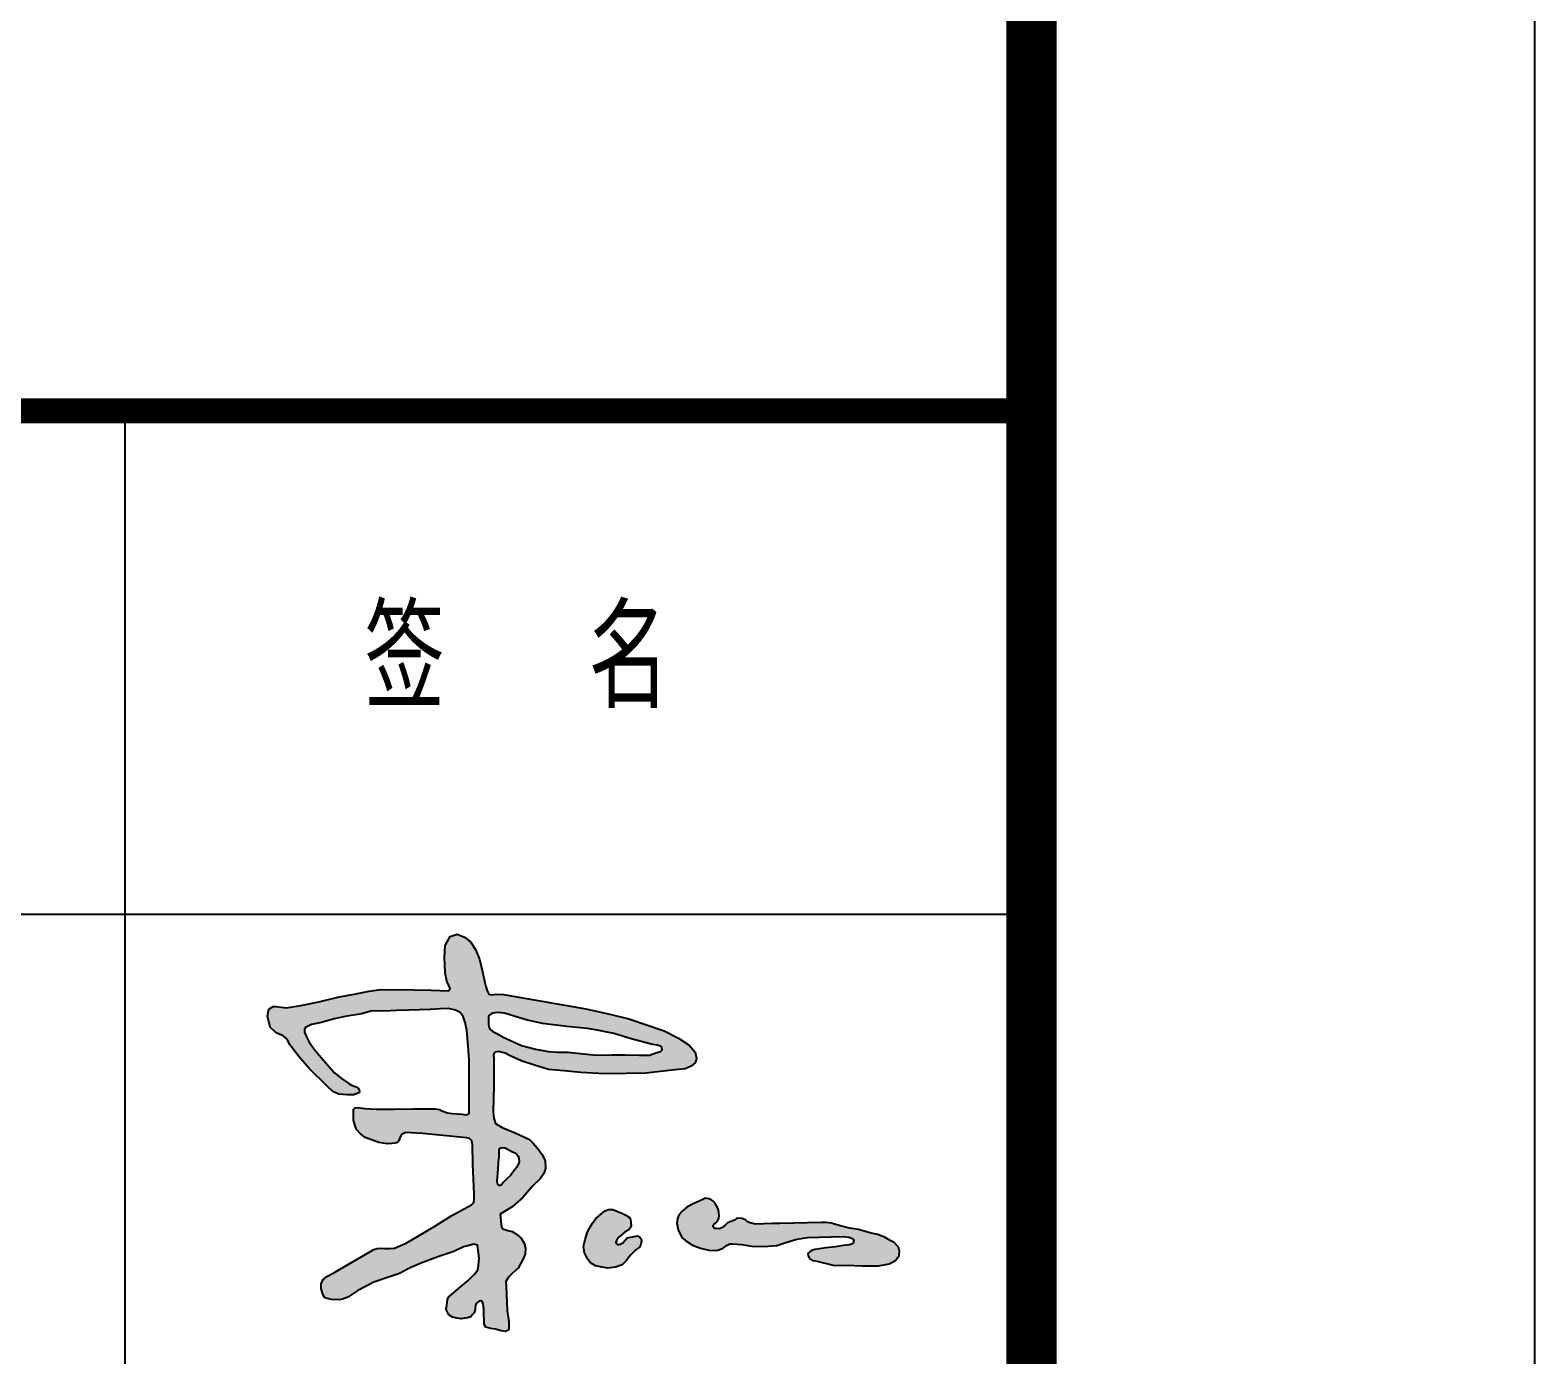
# Model space of a CAD drawing. Extents: x -409572 to -157272, y 600795 to 878326.
# Drawn here: x -161755 to -157272, y 730642 to 734590 of the extents above; entities that cross this region are included whole.
import ezdxf

# ---------------------------------------------------------------- set-up
doc = ezdxf.new("R2010")
doc.units = 0
doc.header["$LTSCALE"] = 1000
doc.header["$MEASUREMENT"] = 0
doc.layers.get('0').update_dxf_attribs({"linetype": 'CONTINUOUS'})
doc.layers.add('PUB_TEXT', color=7, linetype='CONTINUOUS')
doc.layers.add('PUB_TITLE', color=4, linetype='CONTINUOUS')
doc.styles.add('TQ', font='txt.shx', dxfattribs={"width": 0.8, "bigfont": 'hztxt.shx'})

msp = doc.modelspace()

# ---------------------------------------------------------------- hatches: boundary and pattern name
h = msp.add_hatch(color=7)
h.paths.add_polyline_path([(-160373.2, 731526.7), (-160374.8, 731535.6), (-160373.4, 731540.8), (-160369.1, 731544.6), (-160359.5, 731546.8), (-160339.2, 731541.3), (-160323.3, 731532.7), (-160289, 731517.1), (-160252.4, 731505.4), (-160210.3, 731493), (-160164.3, 731489.1), (-160114.4, 731483.6), (-160043.4, 731479.7), (-159979.5, 731480.5), (-159921, 731481.3), (-159843, 731491.1), (-159803, 731494.8), (-159785.1, 731502.2), (-159772.7, 731513.9), (-159769.7, 731526.9), (-159773.4, 731544.1), (-159791.2, 731565), (-159823.2, 731586.5), (-159866.2, 731607.6), (-159918.8, 731626), (-159971.4, 731643.5), (-160024, 731656.6), (-160099.6, 731673.2), (-160207.6, 731692.7), (-160345, 731716.3), (-160366.2, 731717.2), (-160380.6, 731715), (-160388.8, 731717.6), (-160393.1, 731726.8), (-160397.4, 731739.7), (-160400.5, 731752), (-160407.2, 731784.1), (-160415.9, 731821), (-160427.6, 731850), (-160443, 731873.4), (-160460.9, 731886.9), (-160483.1, 731895.5), (-160503.4, 731888.8), (-160518.2, 731862.3), (-160520.1, 731827.2), (-160518.1, 731781.2), (-160513.3, 731755.9), (-160504, 731734.5), (-160509, 731727.5), (-160560.3, 731728.9), (-160611.6, 731729.6), (-160710.3, 731730.9), (-160745, 731726), (-160790, 731717), (-160837.9, 731708.7), (-160894.7, 731694.8), (-160948.8, 731683.8), (-160991.8, 731676.1), (-161021.6, 731680.3), (-161030.6, 731680.3), (-161043.8, 731672.7), (-161048, 731651.9), (-161039.6, 731619.1), (-161021.5, 731601.8), (-161000.7, 731592.8), (-160990.3, 731584.5), (-160979.9, 731565.1), (-160954.3, 731531.1), (-160923.1, 731495.8), (-160870.8, 731443.9), (-160852.7, 731427.5), (-160835.1, 731419.2), (-160809.9, 731417.1), (-160790.2, 731417.1), (-160773.2, 731424.2), (-160773.5, 731426.5), (-160773.8, 731428.1), (-160775, 731432.3), (-160777.8, 731437.1), (-160783.9, 731441.2), (-160797, 731446), (-160808.3, 731452.8), (-160827.7, 731465.7), (-160847.8, 731483), (-160868.6, 731506.5), (-160893.5, 731535.6), (-160908.8, 731552.9), (-160923.9, 731574.6), (-160933.5, 731593.8), (-160937.8, 731604.2), (-160937.8, 731612.7), (-160934.4, 731617.8), (-160916.5, 731627.1), (-160886.9, 731632.6), (-160849.4, 731643.5), (-160816.7, 731650.5), (-160767.6, 731659), (-160735.6, 731667.6), (-160701.1, 731666), (-160663.7, 731668.3), (-160627.1, 731669.1), (-160563.2, 731671.5), (-160532, 731673), (-160508.6, 731674.6), (-160487.6, 731669.9), (-160473.5, 731662.9), (-160465, 731650.4), (-160458.7, 731632.5), (-160454, 731609.2), (-160450.2, 731562.4), (-160447, 731520.4), (-160446.6, 731386.5), (-160447.1, 731361.8), (-160452.7, 731357.5), (-160468.8, 731359.6), (-160496.1, 731361.4), (-160511.7, 731363.5), (-160528.6, 731369.6), (-160535.5, 731373.9), (-160547.8, 731375.5), (-160613.3, 731375.5), (-160671, 731374.6), (-160723.9, 731374.2), (-160757.7, 731376.8), (-160778.5, 731379), (-160786.7, 731378.1), (-160791.1, 731373.8), (-160791.5, 731358.6), (-160791.1, 731341.3), (-160786.7, 731324.8), (-160782.8, 731314), (-160770.3, 731301), (-160756.8, 731290.2), (-160738.2, 731283.2), (-160716.5, 731275.4), (-160690.5, 731271.6), (-160677.7, 731272.6), (-160666.9, 731273.5), (-160660.8, 731275), (-160656.2, 731280.1), (-160653.1, 731288.7), (-160651, 731294.7), (-160648.1, 731299.1), (-160637.1, 731304.8), (-160585.1, 731302.1), (-160464.8, 731289.7), (-160453.9, 731288.9), (-160445.8, 731286.7), (-160438.7, 731280.5), (-160436.8, 731268), (-160436, 731211.1), (-160431.8, 731121.1), (-160432.1, 731107.7), (-160433.3, 731096.1), (-160439.6, 731089.5), (-160461.8, 731077.2), (-160498.1, 731057.5), (-160551.8, 731024.2), (-160634.7, 730975.4), (-160653.3, 730966.9), (-160668.9, 730960.2), (-160683.4, 730959.7), (-160699.3, 730959.2), (-160712.4, 730960.4), (-160721.1, 730959.5), (-160731.3, 730956.4), (-160844.7, 730890), (-160868.6, 730876.9), (-160881.4, 730867.3), (-160887.5, 730853.8), (-160887.5, 730838.7), (-160881.4, 730820.6), (-160876.7, 730811.8), (-160857.5, 730807.2), (-160834.3, 730806.4), (-160824.7, 730807.9), (-160808.8, 730814.7), (-160779.1, 730834.1), (-160730.6, 730859.2), (-160689.9, 730872.8), (-160654.7, 730885.1), (-160624.5, 730900.5), (-160592.5, 730914.6), (-160539.9, 730934.3), (-160493.1, 730950.3), (-160464.1, 730963.8), (-160450.5, 730966.9), (-160432.7, 730971.9), (-160422.2, 730968.8), (-160420.3, 730953.4), (-160417.3, 730930), (-160419.1, 730909), (-160421, 730895.5), (-160430.8, 730882.5), (-160449.9, 730863.5), (-160479.5, 730839.4), (-160508.1, 730814.2), (-160511.9, 730807.3), (-160513.2, 730790.5), (-160515.3, 730777.2), (-160507.4, 730762.1), (-160496.1, 730754.6), (-160482.4, 730751.8), (-160470.7, 730750.1), (-160460.4, 730751.5), (-160451.5, 730752.5), (-160442.2, 730755.9), (-160436.7, 730762.4), (-160432.3, 730767.2), (-160428.8, 730777.2), (-160428.8, 730783), (-160427.8, 730789.5), (-160425.8, 730795.3), (-160419.9, 730800.5), (-160417.2, 730802.2), (-160412.4, 730803.6), (-160406.9, 730800.8), (-160405.2, 730793.6), (-160403.1, 730779.9), (-160402.9, 730764), (-160402.4, 730742.1), (-160402.4, 730732.4), (-160397, 730724.6), (-160383.4, 730720.7), (-160368.3, 730718.7), (-160351.7, 730713.9), (-160338.5, 730712.4), (-160328.5, 730717), (-160328.5, 730740.7), (-160333.4, 730774.1), (-160336.8, 730847.2), (-160337.4, 730860.9), (-160329.7, 730873.5), (-160317.6, 730886), (-160301.2, 730900.3), (-160286.9, 730926.7), (-160279.8, 730942), (-160278.7, 730960.7), (-160283.1, 730975.4), (-160292.4, 730989.7), (-160305.8, 731002), (-160318.4, 731010.2), (-160331.4, 731012.8), (-160346.6, 731017.6), (-160350.9, 731023.7), (-160352.7, 731038.8), (-160354, 731052.3), (-160354.6, 731061.3), (-160318.6, 731083.2), (-160287.1, 731111.2), (-160257, 731146.1), (-160235.1, 731166.9), (-160224.1, 731182.8), (-160219.2, 731197.6), (-160220.2, 731221.4), (-160230.1, 731240.5), (-160243.8, 731258.6), (-160257, 731273.9), (-160266.8, 731284.4), (-160309.7, 731303.6), (-160349.1, 731320.2), (-160368.3, 731331.3), (-160373.5, 731347.9), (-160375.3, 731368), (-160373.2, 731444.5)])
h.paths.add_polyline_path([(-160347.6, 731590.4), (-160364.7, 731600), (-160376.4, 731605.8), (-160384.6, 731611.7), (-160388.7, 731618.9), (-160389.4, 731629.1), (-160389.8, 731649.7), (-160387.6, 731652.4), (-160385.7, 731655.5), (-160381.8, 731658.6), (-160375.8, 731660.6), (-160370, 731661.8), (-160359.9, 731662.3), (-160351.9, 731662), (-160342.2, 731660.6), (-160331.8, 731657.2), (-160306.8, 731649.6), (-160272.8, 731639.9), (-160228.5, 731630.2), (-160156.1, 731621), (-160095.3, 731614.8), (-160065.7, 731610.1), (-160015.8, 731600), (-159964.3, 731583.7), (-159900.7, 731567.4), (-159885.4, 731564.7), (-159877.5, 731562.2), (-159873.5, 731559.8), (-159872.6, 731555.8), (-159872.3, 731552.5), (-159876.9, 731546.7), (-159888.1, 731543.4), (-159909.6, 731535.4), (-159939.3, 731535), (-159981.4, 731535.9), (-160021.7, 731535.9), (-160067.3, 731535), (-160154.2, 731544.7), (-160184.9, 731544.7), (-160211.2, 731546.4), (-160249.8, 731553.4), (-160291, 731563.9)], flags=16)
h.paths.add_polyline_path([(-160351.8, 731259.5), (-160347, 731260.3), (-160340, 731259.5), (-160319.5, 731248), (-160311.3, 731244.6), (-160305.8, 731240.2), (-160301.4, 731234.7), (-160299.3, 731227.8), (-160298.3, 731217.2), (-160300.7, 731209.7), (-160305.1, 731201.8), (-160313, 731191.5), (-160324, 731177.1), (-160334.6, 731166.5), (-160344.2, 731156.9), (-160350.1, 731149.7), (-160354.1, 731147.3), (-160358.7, 731147.5), (-160360.9, 731148.8), (-160363, 731152.7), (-160363.1, 731160.9), (-160360.9, 731195.4), (-160360, 731215.8), (-160359, 731225), (-160358, 731231.5), (-160358, 731245.2), (-160357.2, 731254.8), (-160355.5, 731258.2)], flags=16)
h = msp.add_hatch(color=7)
h.paths.add_polyline_path([(-159950.7, 730955), (-159939.9, 730963.1), (-159936, 730971.5), (-159933.7, 730981.9), (-159934.5, 730988.5), (-159939.1, 730993.9), (-159945.3, 730996.6), (-159955.7, 730995.4), (-159966.5, 730992.7), (-159976.1, 730991.2), (-159982.7, 730984.3), (-159988.9, 730976.2), (-159997, 730971.9), (-160003.9, 730970.4), (-160008.5, 730972.7), (-160010.1, 730978.5), (-160007, 730985.4), (-160001.2, 730993.1), (-159981.9, 731009.1), (-159971.5, 731014.8), (-159964.8, 731024.7), (-159965.1, 731037.5), (-159966.6, 731045.7), (-159969.4, 731051.2), (-159980, 731058.8), (-159992.6, 731064.9), (-160006.9, 731071), (-160018.8, 731075.9), (-160032.5, 731075.9), (-160041.4, 731071.8), (-160049.4, 731065.6), (-160057.5, 731058.3), (-160069.1, 731048.6), (-160079.9, 731034.8), (-160094.1, 731009.4), (-160101.5, 730986.5), (-160106.1, 730966.4), (-160103.8, 730946.8), (-160094.5, 730928.3), (-160085.3, 730916.8), (-160071, 730907.5), (-160050.9, 730903.3), (-160033.6, 730901), (-160010.8, 730903.7), (-159991.6, 730910.2), (-159978.8, 730922.5), (-159966.1, 730939.9)])
h.paths.add_polyline_path([(-159229.3, 731001.4), (-159249.1, 731005.2), (-159267.2, 731009.6), (-159287.5, 731016.1), (-159313.8, 731020), (-159344.5, 731027.6), (-159368.6, 731034.8), (-159383.4, 731036.9), (-159397.6, 731036.9), (-159521.2, 731034), (-159543.2, 731034), (-159567.8, 731032.5), (-159594.1, 731032.1), (-159609.9, 731035.6), (-159617.6, 731038.7), (-159624.1, 731044.4), (-159634.2, 731049.1), (-159649.3, 731049.4), (-159656.2, 731044), (-159666.2, 731039.8), (-159677, 731035.6), (-159685.5, 731028.2), (-159694.2, 731020.6), (-159702.6, 731017.9), (-159708.9, 731018.7), (-159716.4, 731018.5), (-159720.2, 731023.4), (-159720.5, 731028.8), (-159717.5, 731033), (-159712.2, 731036.2), (-159708.3, 731039.7), (-159702.9, 731048.8), (-159702.2, 731058), (-159702.7, 731064.7), (-159703.9, 731074.8), (-159707, 731081.6), (-159711.9, 731089.3), (-159715.2, 731095.8), (-159721.3, 731101.8), (-159726.8, 731105.4), (-159733.1, 731107.6), (-159741.8, 731109), (-159745.3, 731107.8), (-159748.8, 731106.1), (-159752.9, 731104.7), (-159779.2, 731092.6), (-159798.9, 731082.8), (-159813.2, 731069.6), (-159821.4, 731060.3), (-159826.3, 731048.8), (-159828.5, 731035.1), (-159824.7, 731014.9), (-159813.7, 730992.4), (-159801.7, 730982.5), (-159781.4, 730969.4), (-159757.3, 730960.6), (-159728.8, 730953), (-159705.7, 730954.1), (-159690.4, 730960.1), (-159680, 730967.8), (-159670.1, 730972.7), (-159661.3, 730972.7), (-159634.5, 730971.6), (-159605.2, 730966.1), (-159568.9, 730965.4), (-159530.8, 730968.2), (-159500.1, 730977.7), (-159471.2, 730987.3), (-159438.7, 730991.7), (-159404.6, 730993.4), (-159369.5, 730994.3), (-159332.7, 730994.9), (-159315.8, 730992.8), (-159304.9, 730989.3), (-159300.6, 730985), (-159302.7, 730974.6), (-159313.7, 730970.1), (-159331.4, 730967.9), (-159355.2, 730964.6), (-159383.5, 730961.2), (-159416.8, 730956), (-159425.7, 730952.9), (-159431.3, 730949.9), (-159437.9, 730944.2), (-159437.4, 730938.1), (-159435.3, 730933.5), (-159430.5, 730928), (-159424.4, 730924), (-159415.4, 730923), (-159363, 730910.1), (-159352.1, 730908.8), (-159323.1, 730909.4), (-159276.5, 730907.7), (-159227.2, 730907.7), (-159195.9, 730913.2), (-159177.3, 730923.6), (-159166.3, 730938.4), (-159165.2, 730951.5), (-159168, 730963), (-159181.1, 730976.7), (-159192.6, 730983.3), (-159208, 730992)])

# ---------------------------------------------------------------- linework, layer by layer
for points in [[(-160773.2, 731424.2), (-160790.2, 731417.1), (-160809.9, 731417.1), (-160835.1, 731419.2), (-160852.7, 731427.5), (-160870.8, 731443.9), (-160923.1, 731495.8), (-160954.3, 731531.1), (-160979.9, 731565.1), (-160990.3, 731584.5), (-161000.7, 731592.8), (-161021.5, 731601.8), (-161039.6, 731619.1), (-161048, 731651.9), (-161043.8, 731672.7), (-161030.6, 731680.3), (-161021.6, 731680.3), (-160991.8, 731676.1), (-160948.8, 731683.8), (-160894.7, 731694.8), (-160837.9, 731708.7), (-160790, 731717), (-160745, 731726), (-160710.3, 731730.9), (-160611.6, 731729.6), (-160560.3, 731728.9), (-160509, 731727.5), (-160504, 731734.5), (-160513.3, 731755.9), (-160518.1, 731781.2), (-160520.1, 731827.2), (-160518.2, 731862.3), (-160503.4, 731888.8), (-160483.1, 731895.5), (-160460.9, 731886.9), (-160443, 731873.4), (-160427.6, 731850), (-160415.9, 731821), (-160407.2, 731784.1), (-160400.5, 731752), (-160397.4, 731739.7), (-160393.1, 731726.8), (-160388.8, 731717.6), (-160380.6, 731715), (-160366.2, 731717.2), (-160345, 731716.3), (-160207.6, 731692.7), (-160099.6, 731673.2), (-160024, 731656.6), (-159971.4, 731643.5), (-159918.8, 731626), (-159866.2, 731607.6), (-159823.2, 731586.5), (-159791.2, 731565), (-159773.4, 731544.1), (-159769.7, 731526.9), (-159772.7, 731513.9), (-159785.1, 731502.2), (-159803, 731494.8), (-159843, 731491.1), (-159921, 731481.3), (-159979.5, 731480.5), (-160043.4, 731479.7), (-160114.4, 731483.6), (-160164.3, 731489.1), (-160210.3, 731493), (-160252.4, 731505.4), (-160289, 731517.1), (-160323.3, 731532.7), (-160339.2, 731541.3), (-160359.5, 731546.8), (-160369.1, 731544.6), (-160373.4, 731540.8), (-160374.8, 731535.6), (-160373.2, 731526.7), (-160373.2, 731444.5), (-160375.3, 731368), (-160373.5, 731347.9), (-160368.3, 731331.3), (-160349.1, 731320.2), (-160309.7, 731303.6), (-160266.8, 731284.4), (-160257, 731273.9), (-160243.8, 731258.6), (-160230.1, 731240.5), (-160220.2, 731221.4), (-160219.2, 731197.6), (-160224.1, 731182.8), (-160235.1, 731166.9), (-160257, 731146.1), (-160287.1, 731111.2), (-160318.6, 731083.2), (-160354.6, 731061.3), (-160354, 731052.3), (-160352.7, 731038.8), (-160350.9, 731023.7), (-160346.6, 731017.6), (-160331.4, 731012.8), (-160318.4, 731010.2), (-160305.8, 731002), (-160292.4, 730989.7), (-160283.1, 730975.4), (-160278.7, 730960.7), (-160279.8, 730942), (-160286.9, 730926.7), (-160301.2, 730900.3), (-160317.6, 730886), (-160329.7, 730873.5), (-160337.4, 730860.9), (-160336.8, 730847.2), (-160333.4, 730774.1), (-160328.5, 730740.7), (-160328.5, 730717), (-160338.5, 730712.4), (-160351.7, 730713.9), (-160368.3, 730718.7), (-160383.4, 730720.7), (-160397, 730724.6), (-160402.4, 730732.4), (-160402.4, 730742.1), (-160402.9, 730764), (-160403.1, 730779.9), (-160405.2, 730793.6), (-160406.9, 730800.8), (-160412.4, 730803.6), (-160417.2, 730802.2), (-160419.9, 730800.5), (-160425.8, 730795.3), (-160427.8, 730789.5), (-160428.8, 730783), (-160428.8, 730777.2), (-160432.3, 730767.2), (-160436.7, 730762.4), (-160442.2, 730755.9), (-160451.5, 730752.5), (-160460.4, 730751.5), (-160470.7, 730750.1), (-160482.4, 730751.8), (-160496.1, 730754.6), (-160507.4, 730762.1), (-160515.3, 730777.2), (-160513.2, 730790.5), (-160511.9, 730807.3), (-160508.1, 730814.2), (-160479.5, 730839.4), (-160449.9, 730863.5), (-160430.8, 730882.5), (-160421, 730895.5), (-160419.1, 730909), (-160417.3, 730930), (-160420.3, 730953.4), (-160422.2, 730968.8), (-160432.7, 730971.9), (-160450.5, 730966.9), (-160464.1, 730963.8), (-160493.1, 730950.3), (-160539.9, 730934.3), (-160592.5, 730914.6), (-160624.5, 730900.5), (-160654.7, 730885.1), (-160689.9, 730872.8), (-160730.6, 730859.2), (-160779.1, 730834.1), (-160808.8, 730814.7), (-160824.7, 730807.9), (-160834.3, 730806.4), (-160857.5, 730807.2), (-160876.7, 730811.8), (-160881.4, 730820.6), (-160887.5, 730838.7), (-160887.5, 730853.8), (-160881.4, 730867.3), (-160868.6, 730876.9), (-160844.7, 730890), (-160731.3, 730956.4), (-160721.1, 730959.5), (-160712.4, 730960.4), (-160699.3, 730959.2), (-160683.4, 730959.7), (-160668.9, 730960.2), (-160653.3, 730966.9), (-160634.7, 730975.4), (-160551.8, 731024.2), (-160498.1, 731057.5), (-160461.8, 731077.2), (-160439.6, 731089.5), (-160433.3, 731096.1), (-160432.1, 731107.7), (-160431.8, 731121.1), (-160436, 731211.1), (-160436.8, 731268), (-160438.7, 731280.5), (-160445.8, 731286.7), (-160453.9, 731288.9), (-160464.8, 731289.7), (-160585.1, 731302.1), (-160637.1, 731304.8), (-160648.1, 731299.1), (-160651, 731294.7), (-160653.1, 731288.7), (-160656.2, 731280.1), (-160660.8, 731275), (-160666.9, 731273.5), (-160677.7, 731272.6), (-160690.5, 731271.6), (-160716.5, 731275.4), (-160738.2, 731283.2), (-160756.8, 731290.2), (-160770.3, 731301), (-160782.8, 731314), (-160786.7, 731324.8), (-160791.1, 731341.3), (-160791.5, 731358.6), (-160791.1, 731373.8), (-160786.7, 731378.1), (-160778.5, 731379), (-160757.7, 731376.8), (-160723.9, 731374.2), (-160671, 731374.6), (-160613.3, 731375.5), (-160547.8, 731375.5), (-160535.5, 731373.9), (-160528.6, 731369.6), (-160511.7, 731363.5), (-160496.1, 731361.4), (-160468.8, 731359.6), (-160452.7, 731357.5), (-160447.1, 731361.8), (-160446.6, 731386.5), (-160447, 731520.4), (-160450.2, 731562.4), (-160454, 731609.2), (-160458.7, 731632.5), (-160465, 731650.4), (-160473.5, 731662.9), (-160487.6, 731669.9), (-160508.6, 731674.6), (-160532, 731673), (-160563.2, 731671.5), (-160627.1, 731669.1), (-160663.7, 731668.3), (-160701.1, 731666), (-160735.6, 731667.6), (-160767.6, 731659), (-160816.7, 731650.5), (-160849.4, 731643.5), (-160886.9, 731632.6), (-160916.5, 731627.1), (-160934.4, 731617.8), (-160937.8, 731612.7), (-160937.8, 731604.2), (-160933.5, 731593.8), (-160923.9, 731574.6), (-160908.8, 731552.9), (-160893.5, 731535.6), (-160868.6, 731506.5), (-160847.8, 731483), (-160827.7, 731465.7), (-160808.3, 731452.8), (-160797, 731446), (-160783.9, 731441.2), (-160777.8, 731437.1), (-160775, 731432.3), (-160773.8, 731428.1), (-160773.5, 731426.5)], [(-160389.8, 731649.7), (-160389.4, 731629.1), (-160388.7, 731618.9), (-160384.6, 731611.7), (-160376.4, 731605.8), (-160364.7, 731600), (-160347.6, 731590.4), (-160291, 731563.9), (-160249.8, 731553.4), (-160211.2, 731546.4), (-160184.9, 731544.7), (-160154.2, 731544.7), (-160067.3, 731535), (-160021.7, 731535.9), (-159981.4, 731535.9), (-159939.3, 731535), (-159909.6, 731535.4), (-159888.1, 731543.4), (-159876.9, 731546.7), (-159872.3, 731552.5), (-159872.6, 731555.8), (-159873.5, 731559.8), (-159877.5, 731562.2), (-159885.4, 731564.7), (-159900.7, 731567.4), (-159964.3, 731583.7), (-160015.8, 731600), (-160065.7, 731610.1), (-160095.3, 731614.8), (-160156.1, 731621), (-160228.5, 731630.2), (-160272.8, 731639.9), (-160306.8, 731649.6), (-160331.8, 731657.2), (-160342.2, 731660.6), (-160351.9, 731662), (-160359.9, 731662.3), (-160370, 731661.8), (-160375.8, 731660.6), (-160381.8, 731658.6), (-160385.7, 731655.5), (-160387.6, 731652.4)], [(-160358, 731231.5), (-160358, 731245.2), (-160357.2, 731254.8), (-160355.5, 731258.2), (-160351.8, 731259.5), (-160347, 731260.3), (-160340, 731259.5), (-160319.5, 731248), (-160311.3, 731244.6), (-160305.8, 731240.2), (-160301.4, 731234.7), (-160299.3, 731227.8), (-160298.3, 731217.2), (-160300.7, 731209.7), (-160305.1, 731201.8), (-160313, 731191.5), (-160324, 731177.1), (-160334.6, 731166.5), (-160344.2, 731156.9), (-160350.1, 731149.7), (-160354.1, 731147.3), (-160358.7, 731147.5), (-160360.9, 731148.8), (-160363, 731152.7), (-160363.1, 731160.9), (-160360.9, 731195.4), (-160360, 731215.8), (-160359, 731225)], [(-159752.9, 731104.7), (-159779.2, 731092.6), (-159798.9, 731082.8), (-159813.2, 731069.6), (-159821.4, 731060.3), (-159826.3, 731048.8), (-159828.5, 731035.1), (-159824.7, 731014.9), (-159813.7, 730992.4), (-159801.7, 730982.5), (-159781.4, 730969.4), (-159757.3, 730960.6), (-159728.8, 730953), (-159705.7, 730954.1), (-159690.4, 730960.1), (-159680, 730967.8), (-159670.1, 730972.7), (-159661.3, 730972.7), (-159634.5, 730971.6), (-159605.2, 730966.1), (-159568.9, 730965.4), (-159530.8, 730968.2), (-159500.1, 730977.7), (-159471.2, 730987.3), (-159438.7, 730991.7), (-159404.6, 730993.4), (-159369.5, 730994.3), (-159332.7, 730994.9), (-159315.8, 730992.8), (-159304.9, 730989.3), (-159300.6, 730985), (-159302.7, 730974.6), (-159313.7, 730970.1), (-159331.4, 730967.9), (-159355.2, 730964.6), (-159383.5, 730961.2), (-159416.8, 730956), (-159425.7, 730952.9), (-159431.3, 730949.9), (-159437.9, 730944.2), (-159437.4, 730938.1), (-159435.3, 730933.5), (-159430.5, 730928), (-159424.4, 730924), (-159415.4, 730923), (-159363, 730910.1), (-159352.1, 730908.8), (-159323.1, 730909.4), (-159276.5, 730907.7), (-159227.2, 730907.7), (-159195.9, 730913.2), (-159177.3, 730923.6), (-159166.3, 730938.4), (-159165.2, 730951.5), (-159168, 730963), (-159181.1, 730976.7), (-159192.6, 730983.3), (-159208, 730992), (-159229.3, 731001.4), (-159249.1, 731005.2), (-159267.2, 731009.6), (-159287.5, 731016.1), (-159313.8, 731020), (-159344.5, 731027.6), (-159368.6, 731034.8), (-159383.4, 731036.9), (-159397.6, 731036.9), (-159521.2, 731034), (-159543.2, 731034), (-159567.8, 731032.5), (-159594.1, 731032.1), (-159609.9, 731035.6), (-159617.6, 731038.7), (-159624.1, 731044.4), (-159634.2, 731049.1), (-159649.3, 731049.4), (-159656.2, 731044), (-159666.2, 731039.8), (-159677, 731035.6), (-159685.5, 731028.2), (-159694.2, 731020.6), (-159702.6, 731017.9), (-159708.9, 731018.7), (-159716.4, 731018.5), (-159720.2, 731023.4), (-159720.5, 731028.8), (-159717.5, 731033), (-159712.2, 731036.2), (-159708.3, 731039.7), (-159702.9, 731048.8), (-159702.2, 731058), (-159702.7, 731064.7), (-159703.9, 731074.8), (-159707, 731081.6), (-159711.9, 731089.3), (-159715.2, 731095.8), (-159721.3, 731101.8), (-159726.8, 731105.4), (-159733.1, 731107.6), (-159741.8, 731109), (-159745.3, 731107.8), (-159748.8, 731106.1)], [(-160041.4, 731071.8), (-160032.5, 731075.9), (-160018.8, 731075.9), (-160006.9, 731071), (-159992.6, 731064.9), (-159980, 731058.8), (-159969.4, 731051.2), (-159966.6, 731045.7), (-159965.1, 731037.5), (-159964.8, 731024.7), (-159971.5, 731014.8), (-159981.9, 731009.1), (-160001.2, 730993.1), (-160007, 730985.4), (-160010.1, 730978.5), (-160008.5, 730972.7), (-160003.9, 730970.4), (-159997, 730971.9), (-159988.9, 730976.2), (-159982.7, 730984.3), (-159976.1, 730991.2), (-159966.5, 730992.7), (-159955.7, 730995.4), (-159945.3, 730996.6), (-159939.1, 730993.9), (-159934.5, 730988.5), (-159933.7, 730981.9), (-159936, 730971.5), (-159939.9, 730963.1), (-159950.7, 730955), (-159966.1, 730939.9), (-159978.8, 730922.5), (-159991.6, 730910.2), (-160010.8, 730903.7), (-160033.6, 730901), (-160050.9, 730903.3), (-160071, 730907.5), (-160085.3, 730916.8), (-160094.5, 730928.3), (-160103.8, 730946.8), (-160106.1, 730966.4), (-160101.5, 730986.5), (-160094.1, 731009.4), (-160079.9, 731034.8), (-160069.1, 731048.6), (-160057.5, 731058.3), (-160049.4, 731065.6)]]:
    msp.add_lwpolyline(points, close=True)
at = {"layer": 'PUB_TITLE', "color": 4}
for p, q in [((-161472.1, 722955.2), (-161472.1, 733455.2)), ((-167022, 731955.2), (-158772, 731955.2))]:
    msp.add_line(p, q, dxfattribs=at)
at = {"layer": 'PUB_TITLE'}
msp.add_lwpolyline([(-409572, 697059), (-157272, 697059), (-157272, 786159), (-409572, 786159)], close=True, dxfattribs=at)
at = {"layer": 'PUB_TITLE', "const_width": 150}
msp.add_lwpolyline([(-405822, 698559), (-158772, 698559), (-158772, 784659), (-405822, 784659)], close=True, dxfattribs=at)
at = {"layer": 'PUB_TITLE', "color": 4, "const_width": 75}
msp.add_lwpolyline([(-167022, 733455.2), (-158772, 733455.2)], dxfattribs=at)

# ---------------------------------------------------------------- texts
at = {"layer": 'PUB_TEXT', "color": 2, "insert": (-160759.5, 732869.6), "char_height": 300, "width": 2519.746, "attachment_point": 1, "style": 'TQ'}
msp.add_mtext('签  名', dxfattribs=at)

doc.saveas('drawing.dxf')
